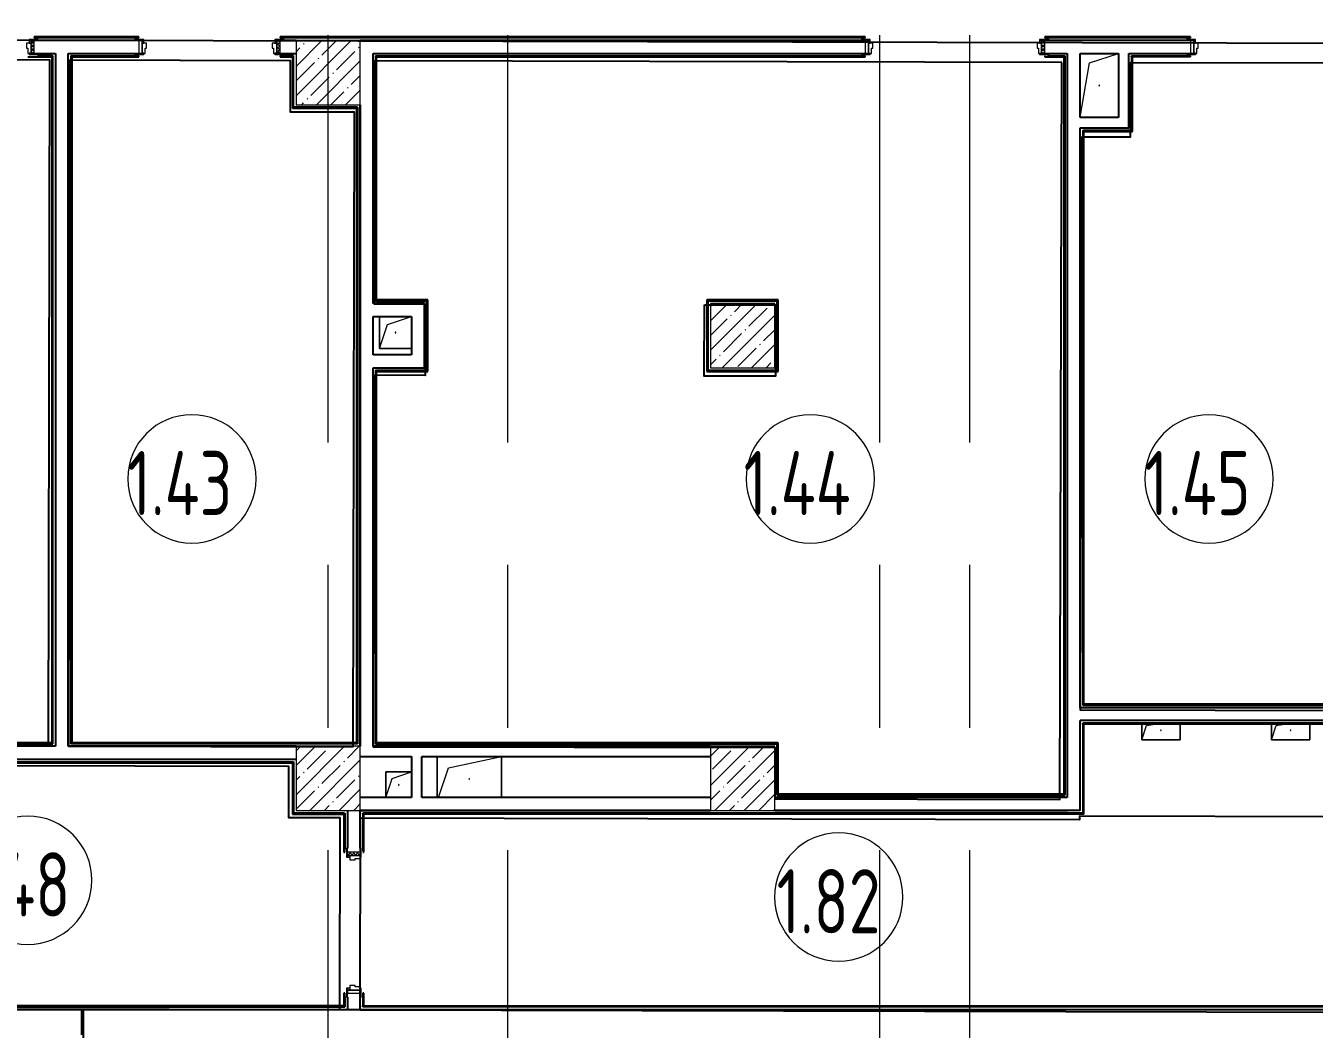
# Model space of a CAD drawing. Header units: millimetres. Extents: x -625 to 415037, y -3642 to 102118.
# Drawn here: x 68269 to 78309, y 13309 to 21129 of the extents above; entities that cross this region are included whole.
import ezdxf

# ---------------------------------------------------------------- set-up
doc = ezdxf.new("R2010")
doc.units = ezdxf.units.MM
doc.linetypes.add('Осевая', pattern=[6350, 1270, -952.5, 3175, -952.5])
for name, color, linetype, lineweight in [('A-AREA-IDEN', 7, 'Continuous', 9), ('A-DOOR-FRAM-2', 7, 'Continuous', 5), ('A-GENM', 7, 'Continuous', 9), ('S-COLS-1', 7, 'Continuous', 5), ('Оси-2', 7, 'Осевая', 9)]:
    doc.layers.add(name, color=color, linetype=linetype, lineweight=lineweight)
doc.layers.add('A-DOOR-FRAM-1', color=7, linetype='Continuous', lineweight=5, true_color=0xc0c0c0)
doc.styles.add('СПДС', font='ГОСТ тип А.ttf', dxfattribs={"width": 0.9})
pattern_1 = [(45, (-371.384, 114.685), (-14.1421, 14.1421), []), (135, (-371.384, 114.685), (-14.1421, -14.1421), [])]

# ---------------------------------------------------------------- blocks, each defined once
blk = doc.blocks.new('110_Дверь_СКБ_2Ст - Д-10а_п__ СОШ_Дв_1450x2100h_Горячий цех 2-32185694-Объем проектирования 1 этажа')
at = {"layer": 'A-DOOR-FRAM-2'}
h = blk.add_hatch(dxfattribs=at)
h.set_pattern_fill('FP_57', color=256, style=0, pattern_type=2)
h.set_pattern_definition([(45, (-521.384, 114.685), (-14.1421, 14.1421), []), (135, (-521.384, 114.685), (-14.1421, -14.1421), [])])
h.paths.add_polyline_path([(-688, 50), (-688, -50), (-663, -50), (-663, 50)])
at = {"layer": 'A-DOOR-FRAM-1'}
for p, q in [((-647, 58), (-717, 58)), ((-717, 58), (-717, 50)), ((-717, 50), (-647, 50)), ((-663, 50), (-688, 50)), ((-688, 50), (-688, -50)), ((-638, 50), (-663, 50)), ((-663, 50), (-663, -30)), ((-663, -50), (-663, 50)), ((-647, 50), (-647, 58)), ((-638, 10), (-638, 50)), ((-628, 10), (-638, 10)), ((-628, -30), (-628, 10)), ((662, 10), (652, 10)), ((652, 10), (652, -30)), ((662, 50), (662, 10)), ((687, 50), (662, 50)), ((743, 58), (673, 58)), ((673, 58), (673, 50)), ((673, 50), (743, 50)), ((687, -30), (687, 50)), ((713, 50), (687, 50)), ((687, 50), (687, -50)), ((713, -50), (713, 50)), ((743, 50), (743, 58)), ((-647, -50), (-717, -50)), ((-717, -50), (-717, -58)), ((-717, -58), (-647, -58)), ((-688, -50), (-663, -50)), ((-663, -30), (-628, -30)), ((-647, -30), (-663, -30)), ((-663, -30), (-663, -50)), ((-663, -50), (-647, -50)), ((-647, -50), (-647, -30)), ((-647, -58), (-647, -50)), ((652, -30), (687, -30)), ((687, -30), (673, -30)), ((673, -30), (673, -50)), ((673, -50), (687, -50)), ((743, -50), (673, -50)), ((673, -50), (673, -58)), ((673, -58), (743, -58)), ((687, -50), (687, -30)), ((687, -50), (713, -50)), ((743, -58), (743, -50))]:
    blk.add_line(p, q, dxfattribs=at)
blk = doc.blocks.new('110_Дверь_СКБ_1Ст_Внутренняя1 - Д-11п 1100x2100h_кладовые _все__ коридор _между помещениями блока столовой__ моечные _все_ 2-32102277-Объем проектирования 1 этажа')
at = {"layer": 'A-DOOR-FRAM-2'}
h = blk.add_hatch(dxfattribs=at)
h.set_pattern_fill('FP_45', color=256, style=0, pattern_type=2)
h.set_pattern_definition(pattern_1)
h.paths.add_polyline_path([(-513, -50), (-513, 50), (-538, 50), (-538, -50)])
at = {"layer": 'A-DOOR-FRAM-1'}
for p, q in [((-498, 58), (-568, 58)), ((-568, 58), (-568, 50)), ((-568, 50), (-498, 50)), ((-513, 50), (-538, 50)), ((-538, 50), (-538, -50)), ((-488, 50), (-513, 50)), ((-513, 50), (-513, -30)), ((-513, -50), (-513, 50)), ((-498, 50), (-513, 50)), ((-513, 50), (-513, 49)), ((-513, 49), (-498, 49)), ((-498, 50), (-498, 58)), ((-498, 49), (-498, 50)), ((-488, 10), (-488, 50)), ((-478, 10), (-488, 10)), ((-478, -30), (-478, 10)), ((512, 10), (502, 10)), ((502, 10), (502, -30)), ((512, 50), (512, 10)), ((537, 50), (512, 50)), ((592, 58), (522, 58)), ((522, 58), (522, 50)), ((537, 50), (522, 50)), ((522, 50), (522, 49)), ((522, 50), (592, 50)), ((522, 49), (537, 49)), ((537, -30), (537, 50)), ((562, 50), (537, 50)), ((537, 50), (537, -50)), ((537, 49), (537, 50)), ((562, -50), (562, 50)), ((592, 50), (592, 58)), ((-498, -50), (-568, -50)), ((-568, -50), (-568, -58)), ((-568, -58), (-498, -58)), ((-538, -50), (-513, -50)), ((-513, -30), (-478, -30)), ((-498, -30), (-513, -30)), ((-513, -30), (-513, -50)), ((-513, -50), (-498, -50)), ((-498, -50), (-498, -30)), ((-498, -58), (-498, -50)), ((502, -30), (537, -30)), ((537, -30), (522, -30)), ((522, -30), (522, -50)), ((522, -50), (537, -50)), ((592, -50), (522, -50)), ((522, -50), (522, -58)), ((522, -58), (592, -58)), ((537, -50), (537, -30)), ((537, -50), (562, -50)), ((592, -58), (592, -50))]:
    blk.add_line(p, q, dxfattribs=at)
blk = doc.blocks.new('BSC_Колонна _Прямоугольная - 500х500-V91-Объем проектирования 1 этажа')
at = {"layer": 'S-COLS-1'}
h = blk.add_hatch(dxfattribs=at)
h.set_pattern_fill('FP_109', color=256, style=0, pattern_type=2)
h.set_pattern_definition([(45, (-70560, -15400), (-114.04925, 114.04925), []), (45, (-70445.95, -15400), (-114.04925, 114.04925), [201.613, -40.323, 6.706, -33.617])])
h.paths.add_polyline_path([(-223, -250), (250, -250), (250, 250), (-250, 250), (-250, -250)])
for p, q in [((250, 250), (-250, 250)), ((-250, 250), (-250, -250)), ((250, -250), (250, 250)), ((-250, -250), (250, -250))]:
    blk.add_line(p, q, dxfattribs=at)
blk = doc.blocks.new('BSC_Колонна _Прямоугольная - 500х500-V92-Объем проектирования 1 этажа')
at = {"layer": 'S-COLS-1'}
h = blk.add_hatch(dxfattribs=at)
h.set_pattern_fill('FP_110', color=256, style=0, pattern_type=2)
h.set_pattern_definition([(45, (-73790, -15400), (-114.04925, 114.04925), []), (45, (-73675.95, -15400), (-114.04925, 114.04925), [201.613, -40.323, 6.706, -33.617])])
h.paths.add_polyline_path([(250, -250), (250, 250), (-250, 250), (-250, -250), (157, -250)])
for p, q in [((250, 250), (-250, 250)), ((-250, 250), (-250, -250)), ((250, -250), (250, 250)), ((-250, -250), (250, -250))]:
    blk.add_line(p, q, dxfattribs=at)
blk = doc.blocks.new('GM_Отверстие прямоугольное _в плите_ - Отверстие-V130-Объем проектирования 1 этажа')
at = {"layer": 'A-GENM'}
for p, q in [((-150, -75), (-150, 47)), ((-150, 47), (-150, -75)), ((-150, -75), (-112.5, 37.5)), ((-112.5, 37.5), (-46, 47)), ((150, 47), (150, -75)), ((150, -75), (150, 47)), ((150, -75), (-150, -75)), ((-150, -75), (150, -75))]:
    blk.add_line(p, q, dxfattribs=at)
for start, end in [(360, 180), (180, 360)]:
    blk.add_arc((0, 0), 2.5, start, end, dxfattribs=at)
blk = doc.blocks.new('BSC_Колонна _Прямоугольная - 500х500-V131-Объем проектирования 1 этажа')
at = {"layer": 'S-COLS-1'}
h = blk.add_hatch(dxfattribs=at)
h.set_pattern_fill('FP_132', color=256, style=0, pattern_type=2)
h.set_pattern_definition([(45, (-70560, -20900), (-114.04925, 114.04925), []), (45, (-70445.95, -20900), (-114.04925, 114.04925), [201.613, -40.323, 6.706, -33.617])])
h.paths.add_polyline_path([(-250, -250), (250, -250), (250, 250), (-250, 250), (-250, -238)])
for p, q in [((250, 250), (-250, 250)), ((-250, 250), (-250, -250)), ((250, -250), (250, 250)), ((-250, -250), (250, -250))]:
    blk.add_line(p, q, dxfattribs=at)
blk = doc.blocks.new('BSC_Колонна _Прямоугольная - 500х500-V133-Объем проектирования 1 этажа')
at = {"layer": 'S-COLS-1'}
h = blk.add_hatch(dxfattribs=at)
h.set_pattern_fill('FP_135', color=256, style=0, pattern_type=2)
h.set_pattern_definition([(45, (-73790, -18850), (-114.04925, 114.04925), []), (45, (-73675.95, -18850), (-114.04925, 114.04925), [201.613, -40.323, 6.706, -33.617])])
h.paths.add_polyline_path([(157, -250), (250, -250), (250, 250), (-250, 250), (-250, -250)])
for p, q in [((250, 250), (-250, 250)), ((-250, 250), (-250, -250)), ((250, -250), (250, 250)), ((-250, -250), (250, -250))]:
    blk.add_line(p, q, dxfattribs=at)
blk = doc.blocks.new('GM_Отверстие прямоугольное _в плите_ - Отверстие-V161-Объем проектирования 1 этажа')
at = {"layer": 'A-GENM'}
for p, q in [((-100, -100), (-100, 100)), ((-100, 100), (100, 100)), ((100, 100), (-100, 100)), ((-100, 100), (-100, -100)), ((-100, -100), (-50, 50)), ((-50, 50), (100, 100))]:
    blk.add_line(p, q, dxfattribs=at)
for start, end in [(360, 180), (180, 360)]:
    blk.add_arc((0, 0), 2.5, start, end, dxfattribs=at)
blk = doc.blocks.new('GM_Отверстие прямоугольное _в плите_ - Отверстие-21958087-Объем проектирования 1 этажа')
at = {"layer": 'A-GENM'}
for p, q in [((-250, -145), (-250, 175)), ((-250, 175), (-250, -145)), ((-163, 88), (250, 175)), ((250, 175), (250, -145)), ((250, -145), (250, 175)), ((-240, -145), (-163, 88))]:
    blk.add_line(p, q, dxfattribs=at)
for start, end in [(360, 180), (180, 360)]:
    blk.add_arc((0, 0), 2.5, start, end, dxfattribs=at)
blk = doc.blocks.new('GM_Отверстие прямоугольное _в плите_ - Отверстие-21606385-Объем проектирования 1 этажа')
at = {"layer": 'A-GENM'}
for p, q in [((-75, 175), (150, 250)), ((-150, -248), (-75, 175))]:
    blk.add_line(p, q, dxfattribs=at)
for start, end in [(360, 180), (180, 360)]:
    blk.add_arc((0, 0), 2.5, start, end, dxfattribs=at)
blk = doc.blocks.new('110_Дверь_СКБ_1Ст_Внутренняя1 - Д-12 EIW 1100x2100h_кладовые _все__ коридор _между помещениями блока столовой__ моечные _все_-32933558-Объем проектирования 1 этажа')
at = {"layer": 'A-DOOR-FRAM-2'}
h = blk.add_hatch(dxfattribs=at)
h.set_pattern_fill('FP_45', color=256, style=0, pattern_type=2)
h.set_pattern_definition(pattern_1)
h.paths.add_polyline_path([(-513, 50), (-538, 50), (-538, -50), (-513, -50)])
at = {"layer": 'A-DOOR-FRAM-1'}
for p, q in [((-498, 58), (-568, 58)), ((-568, 58), (-568, 50)), ((-568, 50), (-498, 50)), ((-513, 50), (-538, 50)), ((-538, 50), (-538, -50)), ((-488, 50), (-513, 50)), ((-513, 50), (-513, -30)), ((-513, -50), (-513, 50)), ((-498, 50), (-513, 50)), ((-513, 50), (-513, 49)), ((-513, 49), (-498, 49)), ((-498, 50), (-498, 58)), ((-498, 49), (-498, 50)), ((-488, 10), (-488, 50)), ((-478, 10), (-488, 10)), ((-478, -30), (-478, 10)), ((512, 10), (502, 10)), ((502, 10), (502, -30)), ((512, 50), (512, 10)), ((537, 50), (512, 50)), ((592, 58), (522, 58)), ((522, 58), (522, 50)), ((537, 50), (522, 50)), ((522, 50), (522, 49)), ((522, 50), (592, 50)), ((522, 49), (537, 49)), ((537, -30), (537, 50)), ((562, 50), (537, 50)), ((537, 50), (537, -50)), ((537, 49), (537, 50)), ((562, -50), (562, 50)), ((592, 50), (592, 58)), ((-498, -50), (-568, -50)), ((-568, -50), (-568, -58)), ((-568, -58), (-498, -58)), ((-538, -50), (-513, -50)), ((-513, -30), (-478, -30)), ((-498, -30), (-513, -30)), ((-513, -30), (-513, -50)), ((-513, -50), (-498, -50)), ((-498, -50), (-498, -30)), ((-498, -58), (-498, -50)), ((502, -30), (537, -30)), ((537, -30), (522, -30)), ((522, -30), (522, -50)), ((522, -50), (537, -50)), ((592, -50), (522, -50)), ((522, -50), (522, -58)), ((522, -58), (592, -58)), ((537, -50), (537, -30)), ((537, -50), (562, -50)), ((592, -58), (592, -50))]:
    blk.add_line(p, q, dxfattribs=at)
blk = doc.blocks.new('GM_Отверстие прямоугольное _в плите_ - Отверстие-V203-Объем проектирования 1 этажа')
at = {"layer": 'A-GENM'}
for p, q in [((-125, -125), (-125, 125)), ((-125, 125), (-125, -125)), ((-62.5, 62.5), (125, 125)), ((-125, -125), (-62.5, 62.5)), ((125, -125), (-125, -125)), ((-125, -125), (125, -125))]:
    blk.add_line(p, q, dxfattribs=at)
for start, end in [(360, 180), (180, 360)]:
    blk.add_arc((0, 0), 2.5, start, end, dxfattribs=at)
blk = doc.blocks.new('110_Дверь_СКБ_1Ст_Внутренняя1 - Д-11 1100x2100h_кладовые _все__ коридор _между помещениями блока столовой__ моечные _все_-V213-Объем проектирования 1 этажа')
at = {"layer": 'A-DOOR-FRAM-2'}
h = blk.add_hatch(dxfattribs=at)
h.set_pattern_fill('FP_45', color=256, style=0, pattern_type=2)
h.set_pattern_definition(pattern_1)
h.paths.add_polyline_path([(-513, 50), (-538, 50), (-537, -50), (-513, -50)])
at = {"layer": 'A-DOOR-FRAM-1'}
for p, q in [((-498, 58), (-568, 58)), ((-568, 58), (-568, 50)), ((-568, 50), (-498, 50)), ((-513, 50), (-538, 50)), ((-538, 50), (-538, -50)), ((-488, 50), (-513, 50)), ((-513, 50), (-513, -30)), ((-513, -50), (-513, 50)), ((-498, 50), (-513, 50)), ((-513, 50), (-513, 49)), ((-513, 49), (-498, 49)), ((-498, 50), (-498, 58)), ((-498, 49), (-498, 50)), ((-488, 10), (-488, 50)), ((-478, 10), (-488, 10)), ((-478, -30), (-478, 10)), ((512, 10), (502, 10)), ((502, 10), (502, -30)), ((512, 50), (512, 10)), ((537, 50), (512, 50)), ((592, 58), (522, 58)), ((522, 58), (522, 50)), ((537, 50), (522, 50)), ((522, 50), (522, 49)), ((522, 50), (592, 50)), ((522, 49), (537, 49)), ((537, -30), (537, 50)), ((562, 50), (537, 50)), ((537, 50), (537, -50)), ((537, 49), (537, 50)), ((562, -50), (562, 50)), ((592, 50), (592, 58)), ((-498, -50), (-568, -50)), ((-568, -50), (-568, -58)), ((-568, -58), (-498, -58)), ((-538, -50), (-513, -50)), ((-513, -30), (-478, -30)), ((-498, -30), (-513, -30)), ((-513, -30), (-513, -50)), ((-513, -50), (-498, -50)), ((-498, -50), (-498, -30)), ((-498, -58), (-498, -50)), ((502, -30), (537, -30)), ((537, -30), (522, -30)), ((522, -30), (522, -50)), ((522, -50), (537, -50)), ((592, -50), (522, -50)), ((522, -50), (522, -58)), ((522, -58), (592, -58)), ((537, -50), (537, -30)), ((537, -50), (562, -50)), ((592, -58), (592, -50))]:
    blk.add_line(p, q, dxfattribs=at)
blk = doc.blocks.new('Марка_Помещения - Номер-25198446-Объем проектирования 1 этажа')
at = {"layer": 'A-AREA-IDEN'}
for start, end in [(360, 180), (180, 360)]:
    blk.add_arc((0, 0), 2.5, start, end, dxfattribs=at)

msp = doc.modelspace()

# ---------------------------------------------------------------- linework, layer by layer
for p, q in [((69150, 21042), (68335, 21042)), ((68335, 21042), (68335, 21034)), ((68335, 21034), (68360, 21034)), ((69125, 21034), (68360, 21034)), ((69120, 21014), (68365, 21014)), ((69125, 21022), (69125, 21034)), ((69125, 21034), (69150, 21034)), ((69150, 21034), (69150, 21042)), ((74810, 21042), (70250, 21042)), ((70250, 21042), (70250, 21034)), ((70250, 21034), (70275, 21034)), ((70275, 21034), (70275, 21022)), ((74785, 21034), (70275, 21034)), ((70375, 21014), (70280, 21014)), ((74780, 21014), (70875, 21014)), ((74785, 21034), (74810, 21034)), ((74810, 21034), (74810, 21042)), ((77345, 21042), (76210, 21042)), ((76210, 21042), (76210, 21034)), ((76210, 21034), (76235, 21034)), ((76235, 21034), (76235, 21022)), ((77345, 21034), (76235, 21034)), ((77315, 21014), (76240, 21014)), ((77345, 21034), (77345, 21042)), ((68285, 20886), (68472, 20886)), ((68472, 20894), (68360, 20894)), ((68365, 20914), (68500, 20914)), ((68472, 20894), (68480, 20894)), ((68472, 20886), (68472, 15542)), ((68480, 15534), (68480, 20894)), ((68500, 20914), (68500, 15514)), ((68600, 15514), (68600, 20914)), ((68600, 20914), (69120, 20914)), ((68620, 20894), (69125, 20894)), ((68620, 20894), (68620, 15534)), ((68628, 20886), (69150, 20886)), ((68628, 20886), (68628, 15534)), ((69125, 20894), (69125, 20906)), ((69150, 20894), (69125, 20894)), ((69150, 20886), (69150, 20894)), ((70275, 20894), (70250, 20894)), ((70250, 20894), (70250, 20886)), ((70250, 20886), (70347, 20886)), ((70275, 20906), (70275, 20894)), ((70355, 20894), (70275, 20894)), ((70280, 20914), (70375, 20914)), ((70347, 20886), (70347, 20486)), ((70355, 20514), (70355, 20894)), ((70975, 18964), (70975, 20914)), ((70975, 20914), (74780, 20914)), ((70995, 20894), (74785, 20894)), ((70995, 20894), (70995, 18984)), ((71003, 20886), (74810, 20886)), ((71003, 18992), (71003, 20886)), ((74810, 20894), (74785, 20894)), ((74810, 20886), (74810, 20894)), ((76210, 20894), (76210, 20886)), ((76210, 20886), (76357, 20886)), ((76235, 20894), (76234, 20894)), ((76235, 20906), (76235, 20894)), ((76235, 20894), (76365, 20894)), ((76240, 20914), (76385, 20914)), ((76357, 20886), (76357, 15142)), ((76365, 20894), (76365, 15134)), ((76385, 20914), (76385, 15114)), ((76485, 20414), (76485, 20914)), ((76485, 20914), (76784, 20914)), ((76784, 20914), (76784, 20414)), ((76864, 20914), (77315, 20914)), ((76864, 20334), (76864, 20914)), ((76884, 20894), (77345, 20894)), ((76884, 20886), (76884, 20894)), ((76884, 20886), (76884, 20314)), ((77345, 20886), (76884, 20886)), ((76892, 20306), (76892, 20886)), ((77345, 20886), (77345, 20894)), ((70347, 20486), (70847, 20486)), ((70355, 20494), (70355, 20514)), ((70855, 20494), (70355, 20494)), ((70847, 20486), (70847, 15542)), ((70855, 20494), (70855, 15534)), ((70875, 20514), (70875, 15514)), ((70875, 15514), (70875, 20514)), ((76784, 20414), (76485, 20414)), ((76485, 15814), (76485, 20334)), ((76485, 20334), (76864, 20334)), ((76864, 20314), (76505, 20314)), ((76505, 20314), (76505, 15834)), ((76513, 20306), (76892, 20306)), ((76513, 15842), (76513, 20306)), ((76884, 20314), (76864, 20314)), ((71003, 18984), (70995, 18984)), ((71403, 18992), (71003, 18992)), ((71003, 18984), (71395, 18984)), ((71395, 18444), (71395, 18984)), ((71403, 18436), (71403, 18992)), ((74133, 18992), (73577, 18992)), ((73577, 18992), (73577, 18436)), ((74125, 18984), (73585, 18984)), ((73585, 18984), (73585, 18444)), ((74125, 18444), (74125, 18984)), ((74133, 18436), (74133, 18992)), ((71375, 18964), (70975, 18964)), ((71375, 18464), (71375, 18964)), ((70975, 18564), (70975, 18864)), ((70975, 18864), (71275, 18864)), ((71275, 18864), (71275, 18564)), ((71275, 18564), (70975, 18564)), ((70975, 15514), (70975, 18464)), ((70975, 18464), (71375, 18464)), ((70995, 18444), (71395, 18444)), ((70995, 18444), (70995, 15534)), ((71003, 18436), (71403, 18436)), ((71003, 15542), (71003, 18436)), ((73577, 18436), (74133, 18436)), ((73585, 18444), (74125, 18444)), ((78645, 15814), (76485, 15814)), ((76505, 15834), (78625, 15834)), ((78617, 15842), (76513, 15842)), ((76485, 15014), (76485, 15714)), ((78645, 15714), (76485, 15714)), ((76505, 15686), (76505, 15694)), ((78625, 15694), (76505, 15694)), ((76505, 15686), (76505, 14994)), ((78617, 15686), (76505, 15686)), ((76513, 14986), (76513, 15686)), ((68500, 15514), (65875, 15514)), ((65895, 15534), (68480, 15534)), ((68472, 15542), (65903, 15542)), ((70375, 15514), (68600, 15514)), ((70855, 15534), (68620, 15534)), ((70847, 15542), (68628, 15542)), ((73605, 15514), (70975, 15514)), ((70995, 15534), (74125, 15534)), ((74133, 15542), (71003, 15542)), ((74125, 15134), (74125, 15534)), ((74133, 15142), (74133, 15542)), ((66725, 15414), (70375, 15414)), ((66745, 15394), (70355, 15394)), ((66753, 15386), (70347, 15386)), ((70347, 15386), (70347, 14986)), ((70355, 15394), (70355, 14994)), ((70875, 15434), (71275, 15434)), ((71275, 15434), (71275, 15114)), ((71355, 15114), (71355, 15434)), ((71355, 15434), (73605, 15434)), ((71275, 15114), (70875, 15114)), ((73605, 15114), (71355, 15114)), ((76385, 15114), (74105, 15114)), ((74125, 15134), (76365, 15134)), ((76357, 15142), (74133, 15142)), ((70347, 14986), (70747, 14986)), ((70747, 14994), (70355, 14994)), ((70747, 14994), (70755, 14994)), ((70747, 14986), (70747, 14689)), ((70755, 14994), (70755, 14714)), ((70755, 14994), (70755, 14994)), ((70775, 15014), (70775, 14719)), ((70875, 15014), (73605, 15014)), ((70875, 14719), (70875, 15014)), ((73605, 15014), (70875, 15014)), ((70895, 14986), (70895, 14994)), ((76485, 14994), (70895, 14994)), ((70895, 14986), (70895, 14696)), ((76513, 14986), (70895, 14986)), ((70903, 14689), (70903, 14986)), ((74105, 15014), (76385, 15014)), ((76485, 15014), (74105, 15014)), ((76505, 14994), (76485, 14994)), ((70747, 14689), (70755, 14689)), ((70755, 14689), (70755, 14714)), ((70895, 14689), (70903, 14689)), ((70755, 13589), (70747, 13589)), ((70747, 13589), (70747, 13492)), ((70755, 13564), (70755, 13589)), ((70755, 13564), (70755, 13484)), ((70775, 13559), (70775, 13464)), ((70875, 13464), (70875, 13559)), ((70895, 13589), (70895, 13492)), ((70903, 13589), (70895, 13589)), ((70903, 13492), (70903, 13589)), ((66625, 13464), (85175, 13464)), ((66745, 13484), (70755, 13484)), ((70747, 13492), (66753, 13492)), ((68705, 13264), (68705, 13464)), ((68715, 13464), (68715, 11564)), ((70895, 13484), (70895, 13492)), ((70895, 13492), (85205, 13492)), ((85205, 13484), (70895, 13484))]:
    msp.add_line(p, q)
at = {"flags": 128}
msp.add_lwpolyline([(58769, 24672), (59869, 24669), (59869, 24689), (60659, 24687), (60719, 24807), (66847, 24793), (66842, 22515), (66342, 22516), (66339, 21022), (78758, 20993)], dxfattribs=at)
for points in [[(65878, 16517), (65876, 15523), (68445, 15517), (68457, 20861), (65888, 20867), (65879, 17173), (66829, 17171), (66828, 16515)], [(70820, 15511), (70831, 20455), (70331, 20456), (70332, 20856), (68613, 20860), (68601, 15516)], [(76342, 20842), (70988, 20855), (70984, 18961), (71384, 18960), (71382, 18404), (70982, 18405), (70976, 15511), (74106, 15504), (74105, 15104), (76328, 15098)], [(78602, 20837), (76878, 20841), (76876, 20261), (76497, 20262), (76486, 15798), (78590, 15793)], [(73558, 18955), (74114, 18954), (74112, 18398), (73556, 18399)], [(81062, 14931), (81062, 14959), (79140, 14964), (79140, 14936), (78592, 14937), (78592, 14965), (76480, 14970), (76480, 14942), (70874, 14955), (70871, 13461), (86275, 13425), (86280, 15869), (85036, 15872), (85034, 14922)], [(66725, 15365), (66721, 13471), (70715, 13462), (70718, 14956), (70318, 14956), (70319, 15356)]]:
    msp.add_lwpolyline(points, close=True, dxfattribs=at)
at = {"layer": 'Оси-2'}
for p, q in [((75625, 2958), (75625, 22442)), ((70625, 2958), (70625, 22262)), ((72025, 2958), (72025, 22262)), ((74925, 2958), (74925, 22262))]:
    msp.add_line(p, q, dxfattribs=at)

# ---------------------------------------------------------------- block references
for name, p, rotation in [('110_Дверь_СКБ_1Ст_Внутренняя1 - Д-11п 1100x2100h_кладовые _все__ коридор _между помещениями блока столовой__ моечные _все_ 2-32102277-Объем проектирования 1 этажа', (67797, 20964), 180), ('110_Дверь_СКБ_1Ст_Внутренняя1 - Д-11 1100x2100h_кладовые _все__ коридор _между помещениями блока столовой__ моечные _все_-V213-Объем проектирования 1 этажа', (69712, 20964), 180), ('110_Дверь_СКБ_2Ст - Д-10а_п__ СОШ_Дв_1450x2100h_Горячий цех 2-32185694-Объем проектирования 1 этажа', (75522, 20964), 180), ('110_Дверь_СКБ_1Ст_Внутренняя1 - Д-11п 1100x2100h_кладовые _все__ коридор _между помещениями блока столовой__ моечные _все_ 2-32102277-Объем проектирования 1 этажа', (77907, 20964), 180), ('110_Дверь_СКБ_1Ст_Внутренняя1 - Д-12 EIW 1100x2100h_кладовые _все__ коридор _между помещениями блока столовой__ моечные _все_-32933558-Объем проектирования 1 этажа', (70825, 14151), 270)]:
    msp.add_blockref(name, p, dxfattribs=dict(rotation=rotation))
for name, p in [('BSC_Колонна _Прямоугольная - 500х500-V131-Объем проектирования 1 этажа', (70625, 20764)), ('GM_Отверстие прямоугольное _в плите_ - Отверстие-21606385-Объем проектирования 1 этажа', (76634, 20664)), ('BSC_Колонна _Прямоугольная - 500х500-V133-Объем проектирования 1 этажа', (73855, 18714)), ('GM_Отверстие прямоугольное _в плите_ - Отверстие-V203-Объем проектирования 1 этажа', (71150, 18739)), ('GM_Отверстие прямоугольное _в плите_ - Отверстие-V130-Объем проектирования 1 этажа', (77115, 15639)), ('GM_Отверстие прямоугольное _в плите_ - Отверстие-V130-Объем проектирования 1 этажа', (78125, 15639)), ('BSC_Колонна _Прямоугольная - 500х500-V91-Объем проектирования 1 этажа', (70625, 15264)), ('BSC_Колонна _Прямоугольная - 500х500-V92-Объем проектирования 1 этажа', (73855, 15264)), ('GM_Отверстие прямоугольное _в плите_ - Отверстие-21958087-Объем проектирования 1 этажа', (71725, 15259)), ('GM_Отверстие прямоугольное _в плите_ - Отверстие-V161-Объем проектирования 1 этажа', (71175, 15214))]:
    msp.add_blockref(name, p)
at = {"layer": 'A-AREA-IDEN', "xscale": 199.9999999999999, "yscale": 199.9999999999999, "zscale": 199.9999999999999}
for p in [(69563, 17598), (74383, 17598), (77489, 17598), (68284, 14470), (74604, 14339)]:
    msp.add_blockref('Марка_Помещения - Номер-25198446-Объем проектирования 1 этажа', p, dxfattribs=at)

# ---------------------------------------------------------------- texts
at = {"layer": 'A-AREA-IDEN', "char_height": 500, "attachment_point": 1, "style": 'СПДС'}
for s, insert, width in [('1.43', (69062, 17815), 1255.44), ('1.44', (73863, 17815), 1298.73), ('1.45', (76988, 17815), 1255.44), ('1.48', (67782, 14687), 1255.44), ('1.82', (74120, 14556), 1212.15)]:
    msp.add_mtext(s, dxfattribs=dict(at, insert=insert, width=width))

doc.saveas('drawing.dxf')
